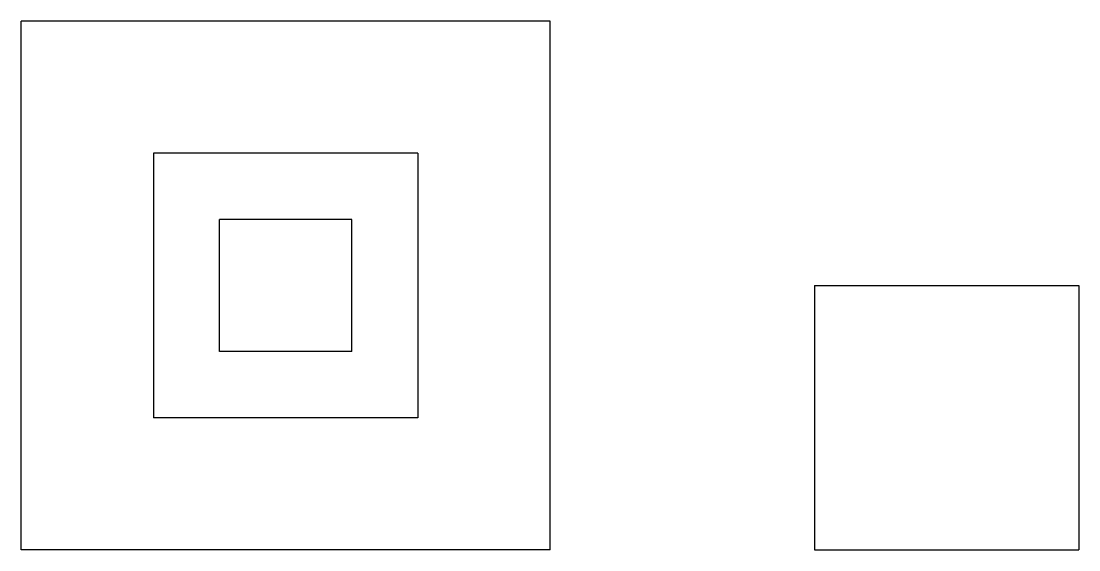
# Model space of a CAD drawing. Extents: x -10 to 30, y -10 to 10.
import ezdxf

# ---------------------------------------------------------------- set-up
doc = ezdxf.new("R2010")
doc.units = 0
doc.header["$MEASUREMENT"] = 0
doc.layers.add('VISIBLE', color=7, linetype='CONTINUOUS')

msp = doc.modelspace()

# ---------------------------------------------------------------- linework, layer by layer
at = {"layer": 'VISIBLE'}
for p, q in [((10, 10), (-10, 10)), ((-10, -10), (-10, 10)), ((10, -10), (10, 10)), ((-5, 5), (-5, -5)), ((5, 5), (-5, 5)), ((5, 5), (5, -5)), ((-2.5, -2.5), (-2.5, 2.5)), ((2.5, 2.5), (-2.5, 2.5)), ((2.5, -2.5), (2.5, 2.5)), ((20, 0), (20, -10)), ((20, 0), (30, 0)), ((30, 0), (30, -10)), ((2.5, -2.5), (-2.5, -2.5)), ((5, -5), (-5, -5)), ((10, -10), (-10, -10)), ((20, -10), (30, -10))]:
    msp.add_line(p, q, dxfattribs=at)

doc.saveas('drawing.dxf')
